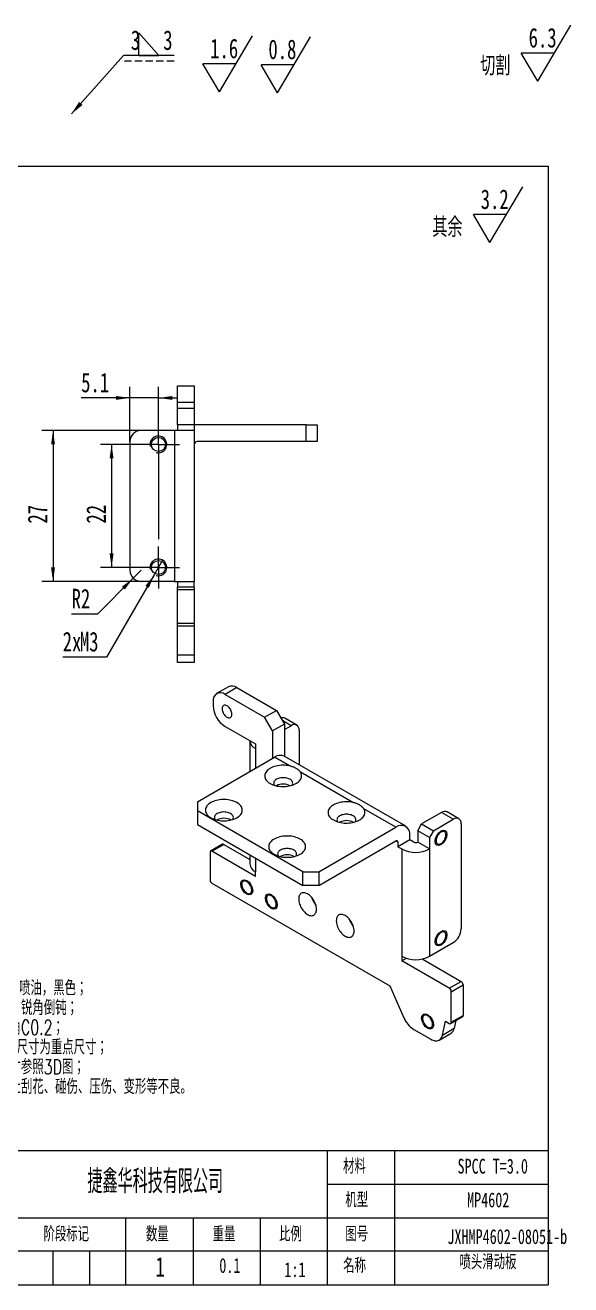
# Model space of a CAD drawing. Extents: x 10 to 515, y -34 to 231.
# Drawn here: x 197.7 to 295.2, y 5.5 to 230.7 of the extents above; entities that cross this region are included whole.
import ezdxf

# ---------------------------------------------------------------- set-up
doc = ezdxf.new("R2010")
doc.units = 0
doc.linetypes.add('SLD-DASHED', pattern=[1.905, 1.27, -0.635])
doc.linetypes.add('SLD-SOLID', pattern=[0])
doc.layers.get('0').update_dxf_attribs({"linetype": 'CONTINUOUS'})
doc.layers.add('FORMAT', color=7, linetype='SLD-SOLID')
doc.layers.add('轮廓实线层', color=7, linetype='SLD-SOLID')
doc.styles.add('SLDTEXTSTYLE0', font='TXT', dxfattribs={"width": 0.7, "bigfont": 'bigfont'})
doc.styles.add('SLDTEXTSTYLE1', font='TXT', dxfattribs={"width": 0.7})
doc.styles.add('SLDTEXTSTYLE2', font='TXT', dxfattribs={"width": 0.579353, "bigfont": 'bigfont'})
doc.dimstyles.new('SLDDIMSTYLE0', dxfattribs={"dimtxt": 0.18, "dimasz": 2.5, "dimexe": 0, "dimexo": 0.0625, "dimgap": 0, "dimtad": 0, "dimtih": 1, "dimtoh": 1, "dimdec": 0, "dimrnd": 1e-09, "dimzin": 0, "dimtxsty": 'STANDARD', "dimsah": 1, "dimcen": 0.09, "dimazin": 3, "dimtfac": 2.5, "dimtdec": 0, "dimtofl": 0, "dimtmove": 0, "dimatfit": 3, "dimtolj": 1, "dimtzin": 0})
doc.dimstyles.new('SLDDIMSTYLE1', dxfattribs={"dimtxt": 3.5, "dimasz": 2.5, "dimexe": 0, "dimexo": 0.0625, "dimgap": 0.875, "dimtad": 2, "dimrnd": 1e-09, "dimzin": 12, "dimtxsty": 'SLDTEXTSTYLE1', "dimsah": 1, "dimcen": 0.09, "dimazin": 3, "dimtfac": 1, "dimtofl": 0, "dimtmove": 0, "dimatfit": 3, "dimtolj": 1, "dimtzin": 12})
doc.dimstyles.new('SLDDIMSTYLE2', dxfattribs={"dimtxt": 3.5, "dimasz": 2.5, "dimexe": 0, "dimexo": 0.0625, "dimgap": 0.875, "dimtad": 2, "dimrnd": 1e-09, "dimzin": 12, "dimtxsty": 'SLDTEXTSTYLE1', "dimsah": 1, "dimcen": 0.09, "dimazin": 3, "dimtfac": 1, "dimtmove": 0, "dimatfit": 3, "dimtolj": 1, "dimtzin": 12})
doc.dimstyles.new('SLDDIMSTYLE7', dxfattribs={"dimtxt": 3.5, "dimasz": 2.5, "dimexe": 0, "dimexo": 0.0625, "dimgap": 0.875, "dimtad": 0, "dimtih": 1, "dimtoh": 1, "dimrnd": 1e-09, "dimzin": 12, "dimtxsty": 'SLDTEXTSTYLE1', "dimblk1": 'NONE', "dimsah": 1, "dimcen": 0, "dimazin": 3, "dimtfac": 1, "dimtmove": 0, "dimatfit": 3, "dimtolj": 1, "dimtzin": 12})
doc.dimstyles.new('SLDDIMSTYLE8', dxfattribs={"dimtxt": 3.5, "dimasz": 2.5, "dimexe": 0, "dimexo": 0.0625, "dimgap": 0.875, "dimtad": 0, "dimtih": 1, "dimtoh": 1, "dimrnd": 1e-09, "dimzin": 12, "dimtxsty": 'SLDTEXTSTYLE1', "dimsah": 1, "dimcen": 0, "dimazin": 3, "dimtfac": 1, "dimtofl": 0, "dimtmove": 0, "dimatfit": 3, "dimtolj": 1, "dimtzin": 12})

# ---------------------------------------------------------------- blocks, each defined once
blk = doc.blocks.new('SW_NOTE_0_3')
at = {"layer": 'FORMAT', "color": 0, "attachment_point": 1, "style": 'SLDTEXTSTYLE0'}
for s, insert, char_height in [('技术要求：', (0, 3.41), 2.646), ('表面处理：喷油，黑色；', (0, -0.12), 2.6458), ('1.去毛刺，锐角倒钝；', (0, -3.64), 2.6458), ('2.未注倒角C0.2；', (0, -7.17), 2.6458), ('3.带*号的尺寸为重点尺寸；', (0, -10.7), 2.6458), ('4.未注尺寸参照3D图；', (0, -14.23), 2.6458), ('5.表面防止刮花、碰伤、压伤、变形等不良。', (0, -17.76), 2.6458)]:
    blk.add_mtext(s, dxfattribs=dict(at, insert=insert, char_height=char_height))
blk = doc.blocks.new('SW_NOTE_0_16')
at = {"layer": 'FORMAT', "color": 0, "attachment_point": 2}
for s, insert, char_height, style in [('JXHMP4602-08051-b', (17.12, 3.41), 2.6458, 'SLDTEXTSTYLE1'), ('喷头滑动板', (13.66, -1.12), 2.646, 'SLDTEXTSTYLE0')]:
    blk.add_mtext(s, dxfattribs=dict(at, insert=insert, char_height=char_height, style=style))
blk = doc.blocks.new('SW_SFSYMBOL_0')
at = {"layer": 'FORMAT', "color": 0}
for p, q in [((1.64, -5), (7.54, 5)), ((1.64, -5), (-1.31, 0)), ((4.59, 0), (-1.31, 0))]:
    blk.add_line(p, q, dxfattribs=at)
at = {"layer": 'FORMAT', "color": 0, "char_height": 3.5, "attachment_point": 1}
for s, insert, style in [('3.2', (0, 4.51), 'SLDTEXTSTYLE1'), ('其余', (-8.65, -0.49), 'SLDTEXTSTYLE0')]:
    blk.add_mtext(s, dxfattribs=dict(at, insert=insert, style=style))
blk = doc.blocks.new('SW_SFSYMBOL_1')
at = {"layer": 'FORMAT', "color": 0}
for p, q in [((1.64, -5), (7.54, 5)), ((1.64, -5), (-1.31, 0)), ((4.59, 0), (-1.31, 0))]:
    blk.add_line(p, q, dxfattribs=at)
at = {"layer": 'FORMAT', "color": 0, "char_height": 3.5, "attachment_point": 1}
for s, insert, style in [('6.3', (0, 4.51), 'SLDTEXTSTYLE1'), ('切割', (-8.65, -0.49), 'SLDTEXTSTYLE0')]:
    blk.add_mtext(s, dxfattribs=dict(at, insert=insert, style=style))
blk = doc.blocks.new('SW_SFSYMBOL_2')
at = {"layer": 'FORMAT', "color": 0}
for p, q in [((1.64, -5), (7.54, 5)), ((1.64, -5), (-1.31, 0)), ((4.59, 0), (-1.31, 0))]:
    blk.add_line(p, q, dxfattribs=at)
at = {"layer": 'FORMAT', "color": 0, "insert": (0, 4.51), "char_height": 3.5, "attachment_point": 1, "style": 'SLDTEXTSTYLE1'}
blk.add_mtext('0.8', dxfattribs=at)
blk = doc.blocks.new('SW_SFSYMBOL_3')
at = {"layer": 'FORMAT', "color": 0}
for p, q in [((1.64, -5), (7.54, 5)), ((1.64, -5), (-1.31, 0)), ((4.59, 0), (-1.31, 0))]:
    blk.add_line(p, q, dxfattribs=at)
at = {"layer": 'FORMAT', "color": 0, "insert": (0, 4.51), "char_height": 3.5, "attachment_point": 1, "style": 'SLDTEXTSTYLE1'}
blk.add_mtext('1.6', dxfattribs=at)
blk = doc.blocks.new('SW_SYMBOL_WELD_FILL')
at = {"layer": 'FORMAT', "color": 0}
for p, q in [((100, 0), (100, 900)), ((100, 900), (900, 0)), ((100, 0), (900, 0))]:
    blk.add_line(p, q, dxfattribs=at)
blk = doc.blocks.new('SW_WELDSYMBOL_0')
at = {"layer": 'FORMAT', "color": 0}
blk.add_line((9.04, 0), (0, 0), dxfattribs=at)
at = {"layer": 'FORMAT', "color": 0, "linetype": 'SLD-DASHED'}
blk.add_line((9.04, -1), (0, -1), dxfattribs=at)
at = {"layer": 'FORMAT', "color": 0, "xscale": 0.004511737089201878, "yscale": 0.004511737089201878, "zscale": 0.004511737089201878}
blk.add_blockref('SW_SYMBOL_WELD_FILL', (2.26, 0), dxfattribs=at)
at = {"layer": 'FORMAT', "color": 0, "char_height": 3.5, "attachment_point": 1, "style": 'SLDTEXTSTYLE1'}
for insert in [(1.31, 4.51), (7.1, 4.51)]:
    blk.add_mtext('3', dxfattribs=dict(at, insert=insert))
blk = doc.blocks.new('_D_15')
at = {"layer": 'FORMAT'}
for p, q in [((221.49, 155.71), (211.12, 155.71)), ((213.12, 155.71), (213.12, 133.71)), ((217.74, 133.71), (211.12, 133.71))]:
    blk.add_line(p, q, dxfattribs=at)
for points in [[(213.12, 155.71), (212.77, 153.21), (213.47, 153.21)], [(213.12, 133.71), (213.47, 136.21), (212.77, 136.21)]]:
    blk.add_solid(points, dxfattribs=at)
at = {"layer": 'FORMAT', "insert": (208.6, 141.56), "char_height": 3.5, "attachment_point": 1, "rotation": 90, "style": 'SLDTEXTSTYLE1'}
blk.add_mtext('22', dxfattribs=at)
blk = doc.blocks.new('_D_16')
at = {"layer": 'FORMAT'}
for p, q in [((216.39, 156.21), (216.39, 166.02)), ((221.49, 155.71), (221.49, 166.02)), ((216.39, 164.02), (207.68, 164.02)), ((221.49, 164.02), (216.39, 164.02)), ((221.49, 164.02), (224.99, 164.02))]:
    blk.add_line(p, q, dxfattribs=at)
for points in [[(216.39, 164.02), (213.89, 164.37), (213.89, 163.67)], [(221.49, 164.02), (223.99, 163.67), (223.99, 164.37)]]:
    blk.add_solid(points, dxfattribs=at)
at = {"layer": 'FORMAT', "insert": (207.68, 168.53), "char_height": 3.5, "attachment_point": 1, "style": 'SLDTEXTSTYLE1'}
blk.add_mtext('5.1', dxfattribs=at)
blk = doc.blocks.new('_D_17')
at = {"layer": 'FORMAT'}
for p, q in [((218.39, 158.21), (200.65, 158.21)), ((202.65, 158.21), (202.65, 131.21)), ((218.39, 131.21), (200.65, 131.21))]:
    blk.add_line(p, q, dxfattribs=at)
for points in [[(202.65, 158.21), (202.3, 155.71), (203, 155.71)], [(202.65, 131.21), (203, 133.71), (202.3, 133.71)]]:
    blk.add_solid(points, dxfattribs=at)
at = {"layer": 'FORMAT', "insert": (198.13, 141.56), "char_height": 3.5, "attachment_point": 1, "rotation": 90, "style": 'SLDTEXTSTYLE1'}
blk.add_mtext('27', dxfattribs=at)
blk = doc.blocks.new('_D_18')
at = {"layer": 'FORMAT'}
for p, q in [((222.24, 135), (220.74, 132.41)), ((220.74, 132.41), (212.21, 117.69)), ((212.21, 117.69), (204.38, 117.69))]:
    blk.add_line(p, q, dxfattribs=at)
blk.add_solid([(220.74, 132.41), (219.18, 130.42), (219.79, 130.07)], dxfattribs=at)
at = {"layer": 'FORMAT', "char_height": 3.5, "attachment_point": 1, "style": 'SLDTEXTSTYLE1'}
for s, insert in [('2x', (204.38, 122.2)), ('M3', (207.45, 122.2))]:
    blk.add_mtext(s, dxfattribs=dict(at, insert=insert))
blk = doc.blocks.new('_NONE')
blk = doc.blocks.new('_D_19')
at = {"layer": 'FORMAT'}
for p, q in [((218.39, 133.21), (216.98, 131.79)), ((216.98, 131.79), (210.62, 125.38)), ((210.62, 125.38), (205.97, 125.38))]:
    blk.add_line(p, q, dxfattribs=at)
blk.add_solid([(216.98, 131.79), (214.97, 130.26), (215.47, 129.76)], dxfattribs=at)
at = {"layer": 'FORMAT', "insert": (205.97, 129.89), "char_height": 3.5, "attachment_point": 1, "style": 'SLDTEXTSTYLE1'}
blk.add_mtext('R2', dxfattribs=at)
blk = doc.blocks.new('SW_CENTERMARKSYMBOL_5')
at = {"layer": 'FORMAT', "color": 0}
for p, q in [((0, 2.5), (0, 3.75)), ((0, 0), (0, 2.5)), ((-2.5, 0), (-3.75, 0)), ((0, 0), (-2.5, 0)), ((0, 0), (0, -2.5)), ((0, 0), (2.5, 0)), ((2.5, 0), (3.75, 0)), ((0, -2.5), (0, -16.92))]:
    blk.add_line(p, q, dxfattribs=at)
blk = doc.blocks.new('SW_CENTERMARKSYMBOL_6')
at = {"layer": 'FORMAT', "color": 0}
for p, q in [((0, 2.5), (0, 3.75)), ((0, 0), (0, 2.5)), ((-2.5, 0), (-3.75, 0)), ((0, 0), (-2.5, 0)), ((0, 0), (0, -2.5)), ((0, 0), (2.5, 0)), ((2.5, 0), (3.75, 0)), ((0, -2.5), (0, -3.75))]:
    blk.add_line(p, q, dxfattribs=at)

msp = doc.modelspace()

# ---------------------------------------------------------------- linework, layer by layer
at = {"color": 7, "linetype": 'SLD-SOLID'}
for p, q in [((224.889332, 166.2061685), (227.889332, 166.2061685)), ((224.889332, 163.2061685), (224.889332, 166.2061685)), ((227.889332, 166.2061685), (227.889332, 163.2061685)), ((227.889332, 163.2061685), (224.889332, 163.2061685)), ((224.889332, 162.2061685), (224.889332, 163.2061685)), ((224.889332, 162.2061685), (227.889332, 162.2061685)), ((224.889332, 159.2061685), (224.889332, 162.2061685)), ((227.889332, 163.2061685), (227.889332, 162.2061685)), ((227.889332, 162.2061685), (227.889332, 159.2061685)), ((224.389332, 158.2061685), (218.389332, 158.2061685)), ((224.389332, 158.2061685), (224.389332, 131.2061685)), ((227.889332, 158.2061685), (224.389332, 158.2061685)), ((227.889332, 159.2061685), (224.889332, 159.2061685)), ((224.889332, 159.2061685), (224.889332, 158.2061685)), ((227.889332, 159.2061685), (227.889332, 158.2061685)), ((227.889332, 158.2061685), (227.889332, 131.2061685)), ((247.889332, 159.2061685), (228.389332, 159.2061685)), ((247.889332, 156.2061685), (247.889332, 159.2061685)), ((247.889332, 159.2061685), (249.889332, 159.2061685)), ((249.889332, 159.2061685), (249.889332, 156.2061685)), ((216.389332, 156.2061685), (216.389332, 133.2061685)), ((247.889332, 156.2061685), (228.389332, 156.2061685)), ((249.889332, 156.2061685), (247.889332, 156.2061685)), ((224.389332, 131.2061685), (218.389332, 131.2061685)), ((224.389332, 131.2061685), (227.889332, 131.2061685)), ((224.889332, 131.2061685), (224.889332, 130.2061685)), ((227.889332, 130.2061685), (227.889332, 131.2061685)), ((224.889332, 129.7061685), (224.889332, 130.2061685)), ((227.889332, 130.2061685), (224.889332, 130.2061685)), ((227.889332, 129.7061685), (224.889332, 129.7061685)), ((224.889332, 123.7061685), (224.889332, 129.7061685)), ((227.889332, 130.2061685), (227.889332, 129.7061685)), ((227.889332, 129.7061685), (227.889332, 123.7061685)), ((227.889332, 123.7061685), (224.889332, 123.7061685)), ((224.889332, 123.2061685), (224.889332, 123.7061685)), ((227.889332, 123.2061685), (224.889332, 123.2061685)), ((224.889332, 118.0218229), (224.889332, 123.2061685)), ((227.889332, 123.7061685), (227.889332, 123.2061685)), ((227.889332, 123.2061685), (227.889332, 118.0218229)), ((227.889332, 118.0218229), (224.889332, 118.0218229)), ((224.889332, 116.7061685), (224.889332, 118.0218229)), ((227.889332, 118.0218229), (227.889332, 116.7061685)), ((227.889332, 116.7061685), (224.889332, 116.7061685)), ((234.0219172, 112.3868086), (231.9005968, 111.1621965)), ((235.5217953, 112.2382845), (233.4004749, 111.0136723)), ((233.4004749, 111.0136723), (240.4715427, 106.9316317)), ((235.5217953, 112.2382845), (242.5928631, 108.1562439)), ((231.2791546, 109.788662), (231.2791546, 108.9721212)), ((240.4715427, 106.9316317), (242.5928631, 108.1562439)), ((242.5928631, 108.1562439), (244.0070766, 105.7067542)), ((241.8857563, 104.482142), (240.4715427, 106.9316317)), ((246.2090769, 105.5192312), (244.0877566, 106.7438434)), ((233.4004749, 105.2978866), (238.8451971, 102.1547154)), ((244.0070766, 105.7067542), (241.8857563, 104.482142)), ((241.8857563, 104.482142), (241.8857563, 99.5830298)), ((244.0070766, 105.7067542), (244.0070766, 99.9500713)), ((244.0070766, 104.7262682), (245.2091582, 105.4202151)), ((246.6233717, 104.6035416), (246.6233717, 98.4397163)), ((237.8200709, 102.7465082), (237.8200709, 97.2359596)), ((238.8451971, 102.1547154), (238.8451971, 101.3381746)), ((228.4507275, 91.8271528), (242.2393097, 99.7871319)), ((244.9441539, 98.2256586), (242.2393097, 99.7871319)), ((265.6973457, 87.4285455), (243.9891675, 99.96041)), ((256.2578624, 91.6943937), (246.8883761, 97.103283)), ((242.5928631, 94.6841831), (242.5702255, 94.6708638)), ((228.4507275, 91.8271528), (228.4507275, 90.1943366)), ((247.3304785, 79.2952883), (228.4507275, 90.1943366)), ((228.4507275, 90.1943366), (228.4507275, 87.7447141)), ((263.9474879, 87.2552673), (258.2020846, 90.5720181)), ((231.9862614, 88.5611222), (231.9636237, 88.5478029)), ((253.9065716, 88.1529182), (253.883934, 88.1395989)), ((267.8365752, 86.6426959), (268.543682, 87.8674407)), ((272.0792159, 89.908461), (268.543682, 87.8674407)), ((268.543682, 87.8674407), (270.6650023, 86.6428286)), ((270.6650023, 86.6428286), (274.2005362, 88.6838488)), ((274.2005362, 88.6838488), (272.0792159, 89.908461)), ((275.2004549, 88.7828649), (273.0791346, 90.0074771)), ((275.6147498, 87.8671753), (275.6147498, 69.0867367)), ((228.4507275, 87.7447141), (247.3304785, 76.8456658)), ((250.1589056, 79.2952883), (263.9474879, 87.2552673)), ((266.4223616, 85.0095479), (266.4223616, 85.8260887)), ((269.9578955, 85.4180837), (267.8365752, 86.6426959)), ((267.8365752, 86.6426959), (267.8365752, 84.6013438)), ((270.6650023, 86.6428286), (269.9578955, 85.4180837)), ((232.9383632, 84.2146427), (230.8170429, 82.9900305)), ((231.0670226, 82.9652765), (233.1883429, 84.1898886)), ((233.1883429, 84.1898886), (237.8200709, 81.516049)), ((250.1589056, 76.8456658), (263.9474879, 84.8056449)), ((266.4223616, 85.0095479), (264.3010413, 83.7849357)), ((264.3010413, 84.6014765), (264.3010413, 83.7849357)), ((264.3010413, 83.7849357), (265.0081481, 83.3767317)), ((265.0081481, 83.3767317), (265.0081481, 64.1880226)), ((267.1294684, 84.6013438), (266.4223616, 85.0095479)), ((269.9578955, 83.3767317), (267.8365752, 84.6013438)), ((269.9578955, 85.4180837), (269.9578955, 83.3767317)), ((269.9578955, 83.3767317), (269.9578955, 64.1880226)), ((230.7134692, 82.7611081), (230.7134692, 77.8618632)), ((238.8451971, 78.4750318), (231.0670226, 82.9652765)), ((237.8200709, 82.3359073), (237.8200709, 80.7202869)), ((243.2999699, 82.0298573), (243.2773322, 82.016538)), ((238.8451971, 78.4750318), (238.8451971, 79.2915727)), ((247.3304785, 79.2952883), (250.1589056, 79.2952883)), ((247.3304785, 76.8456658), (247.3304785, 79.2952883)), ((250.1589056, 79.2952883), (250.1589056, 76.8456658)), ((231.0670226, 77.2494908), (262.8868277, 58.8803083)), ((250.1589056, 76.8456658), (247.3304785, 76.8456658)), ((269.9578955, 64.1880226), (274.2005362, 66.6372469)), ((265.0081481, 64.1880226), (265.0081481, 63.3714818)), ((265.0081481, 63.3714818), (265.8185695, 63.8393281)), ((273.4934294, 58.4730331), (265.0081481, 63.3714818)), ((268.6582601, 63.7135413), (275.6147498, 59.6976453)), ((262.8868277, 58.8803083), (265.3740511, 53.211235)), ((273.4934294, 58.4730331), (275.6147498, 59.6976453)), ((273.8469828, 57.8606607), (275.9683032, 59.0852728)), ((275.9683032, 59.0852728), (275.9683032, 53.6144494)), ((273.8469828, 52.3898372), (273.8469828, 57.8606607)), ((272.2549337, 50.0915458), (272.7863226, 52.5938729)), ((272.7863226, 52.5938729), (273.4934294, 52.1856689)), ((273.7434091, 52.1609148), (275.8647295, 53.385527)), ((273.8469828, 52.3898372), (275.9683032, 53.6144494)), ((274.6691305, 52.6953224), (274.3762541, 51.316158)), ((267.1294684, 51.1235686), (270.1824834, 49.3611006)), ((271.6823615, 49.2125764), (273.8036819, 50.4371886)), ((272.2549337, 50.0915458), (274.3762541, 51.316158))]:
    msp.add_line(p, q, dxfattribs=at)
at = {"color": 1, "linetype": 'SLD-SOLID'}
for p, q in [((245.2091582, 105.4202151), (243.6542702, 106.3178329)), ((238.8451971, 101.3381746), (238.8451971, 97.8277524)), ((264.3010413, 84.6014765), (263.9474304, 84.8056117)), ((238.8451971, 81.7441145), (238.8451971, 79.2915727))]:
    msp.add_line(p, q, dxfattribs=at)
at = {"color": 7, "linetype": 'SLD-SOLID', "flags": 128}
for points in [[(228.389332, 159.2061685), (228.0663927, 159.1912381), (227.889332, 159.1702701)], [(233.7540283, 108.9723534), (233.6222923, 109.0370029), (233.4934991, 109.077408), (233.3705257, 109.0926661), (233.256119, 109.0824364), (233.1528349, 109.0469475), (233.0629804, 108.986992), (232.9885628, 108.9039093), (232.9312444, 108.7995553), (232.8923056, 108.6762611), (232.8726164, 108.5367809), (232.8726164, 108.3842305), (232.8923056, 108.2220176), (232.9312444, 108.0537657), (232.9885628, 107.8832333), (233.0629804, 107.7142298), (233.1528349, 107.5505306), (233.256119, 107.3957923), (233.3705257, 107.2534715), (233.4934991, 107.1267475), (233.6222923, 107.0184511), (233.7540283, 106.9310014), (233.8857643, 106.866352), (234.0145576, 106.8259469), (234.137531, 106.8106887), (234.2519376, 106.8209184), (234.3552218, 106.8564074), (234.4450763, 106.9163629), (234.5194939, 106.9994456), (234.5768122, 107.1037996), (234.615751, 107.2270937), (234.6354403, 107.3665739), (234.6354403, 107.5191244), (234.615751, 107.6813373), (234.5768122, 107.8495892), (234.5194939, 108.0201216), (234.4450763, 108.189125), (234.3552218, 108.3528243), (234.2519376, 108.5075626), (234.137531, 108.6498834), (234.0145576, 108.7766074), (233.8857643, 108.8849038), (233.7540283, 108.9723534)], [(244.9441539, 98.2256586), (244.6502764, 98.2798048), (244.3489247, 98.3178729), (244.0427321, 98.3395301), (243.7343742, 98.3445871), (243.4265456, 98.3329999), (243.1219362, 98.3048696), (242.8232079, 98.2604421), (242.532971, 98.2001055), (242.2537617, 98.1243872), (241.9880199, 98.0339488), (241.7380678, 97.9295806), (241.5060895, 97.8121946), (241.2941122, 97.6828165), (241.1039882, 97.5425769), (240.9373789, 97.3927014), (240.7957402, 97.2344995), (240.6803098, 97.0693537), (240.5920963, 96.8987071), (240.5318706, 96.7240509), (240.5001591, 96.5469113), (240.4972387, 96.3688362), (240.5231351, 96.1913818), (240.5776218, 96.0160987), (240.6602229, 95.8445185), (240.7702165, 95.6781407), (240.9066414, 95.5184191), (241.0683055, 95.3667494), (241.253796, 95.224457), (241.4614922, 95.0927852), (241.6895791, 94.9728848), (241.9360635, 94.8658033), (242.1987916, 94.7724766), (242.4754675, 94.6937202), (242.7636736, 94.6302223), (243.0608913, 94.5825377), (243.3645235, 94.5510832), (243.6719169, 94.5361335), (243.9803854, 94.5378194), (244.2872334, 94.5561261), (244.5897796, 94.5908936), (244.8853802, 94.6418182), (245.1714521, 94.7084548), (245.4454955, 94.790221), (245.7051157, 94.8864026), (245.9480441, 94.9961588), (246.1721578, 95.1185307), (246.3754984, 95.2524489), (246.5562891, 95.3967432), (246.71295, 95.5501526), (246.8441121, 95.7113367), (246.9486294, 95.8788869), (247.0255885, 96.0513391), (247.0743168, 96.2271864), (247.0943887, 96.404892), (247.0856286, 96.5829033), (247.0481132, 96.7596645), (246.9821703, 96.9336311), (246.8883761, 97.103283)], [(242.5928631, 95.8273402), (242.4462439, 95.7308251), (242.3227014, 95.6240879), (242.2243494, 95.5089547), (242.1528707, 95.3873955), (242.1094884, 95.2614903), (242.0949446, 95.1333933), (242.1094884, 95.0052963), (242.1528707, 94.8793911), (242.2183662, 94.7662817)], [(245.371523, 94.7662817), (245.4370185, 94.8793911), (245.4804009, 95.0052963), (245.4949446, 95.1333933), (245.4804009, 95.2614903), (245.4370185, 95.3873955), (245.3655398, 95.5089547), (245.2671878, 95.6240879), (245.1436453, 95.7308251), (244.9970261, 95.8273402), (244.829839, 95.9119816), (244.6449446, 95.9833012), (244.4455064, 96.0400786), (244.234937, 96.0813424), (244.0168391, 96.1063865), (243.7949446, 96.1147824), (243.5730501, 96.1063865), (243.3549522, 96.0813424), (243.1443828, 96.0400786), (242.9449446, 95.9833012), (242.7600502, 95.9119816), (242.5928631, 95.8273402)], [(230.8548905, 91.6638712), (230.6495408, 91.5338325), (230.4658512, 91.3934106), (230.305389, 91.2438034), (230.1695231, 91.0862873), (230.0594128, 90.9222061), (229.9759973, 90.7529599), (229.9199885, 90.5799925), (229.8918641, 90.4047795), (229.8918641, 90.228816), (229.9199885, 90.0536031), (229.9759973, 89.8806356), (230.0594128, 89.7113894), (230.1695231, 89.5473083), (230.305389, 89.3897922), (230.4658512, 89.240185), (230.6495408, 89.099763), (230.8548905, 88.9697244), (231.0801484, 88.8511785), (231.3233927, 88.7451368), (231.5825481, 88.6525039), (231.8554036, 88.5740702), (232.1396312, 88.5105048), (232.4328061, 88.4623501), (232.7324269, 88.4300169), (233.0359375, 88.4137811), (233.3407483, 88.4137811), (233.6442589, 88.4300169), (233.9438797, 88.4623501), (234.2370546, 88.5105048), (234.5212822, 88.5740702), (234.7941377, 88.6525039), (235.0532931, 88.7451368), (235.2965374, 88.8511785), (235.5217953, 88.9697244), (235.727145, 89.099763), (235.9108346, 89.240185), (236.0712968, 89.3897922), (236.2071627, 89.5473083), (236.317273, 89.7113894), (236.4006885, 89.8806356), (236.4566973, 90.0536031), (236.4848217, 90.228816), (236.4848217, 90.4047795), (236.4566973, 90.5799925), (236.4006885, 90.7529599), (236.317273, 90.9222061), (236.2071627, 91.0862873), (236.0712968, 91.2438034), (235.9108346, 91.3934106), (235.727145, 91.5338325), (235.5217953, 91.6638712), (235.2965374, 91.782417), (235.0532931, 91.8884588), (234.7941377, 91.9810916), (234.5212822, 92.0595253), (234.2370546, 92.1230907), (233.9438797, 92.1712454), (233.6442589, 92.2035786), (233.3407483, 92.2198145), (233.0359375, 92.2198145), (232.7324269, 92.2035786), (232.4328061, 92.1712454), (232.1396312, 92.1230907), (231.8554036, 92.0595253), (231.5825481, 91.9810916), (231.3233927, 91.8884588), (231.0801484, 91.782417), (230.8548905, 91.6638712)], [(256.2578624, 91.6943937), (255.9639849, 91.7485399), (255.6626332, 91.786608), (255.3564406, 91.8082652), (255.0480827, 91.8133222), (254.7402541, 91.801735), (254.4356447, 91.7736047), (254.1369164, 91.7291772), (253.8466795, 91.6688406), (253.5674702, 91.5931223), (253.3017284, 91.5026839), (253.0517763, 91.3983157), (252.819798, 91.2809297), (252.6078207, 91.1515516), (252.4176967, 91.011312), (252.2510874, 90.8614365), (252.1094487, 90.7032346), (251.9940183, 90.5380888), (251.9058048, 90.3674422), (251.8455791, 90.192786), (251.8138676, 90.0156464), (251.8109472, 89.8375714), (251.8368436, 89.6601169), (251.8913303, 89.4848338), (251.9739314, 89.3132536), (252.083925, 89.1468758), (252.2203499, 88.9871542), (252.382014, 88.8354845), (252.5675045, 88.6931921), (252.7752007, 88.5615203), (253.0032876, 88.4416199), (253.249772, 88.3345384), (253.5125001, 88.2412117), (253.789176, 88.1624553), (254.0773821, 88.0989574), (254.3745998, 88.0512728), (254.678232, 88.0198183), (254.9856254, 88.0048686), (255.2940939, 88.0065545), (255.6009419, 88.0248612), (255.9034881, 88.0596287), (256.1990887, 88.1105533), (256.4851606, 88.1771899), (256.759204, 88.2589562), (257.0188242, 88.3551377), (257.2617526, 88.4648939), (257.4858663, 88.5872658), (257.6892069, 88.721184), (257.8699976, 88.8654783), (258.0266585, 89.0188878), (258.1578206, 89.1800718), (258.2623379, 89.347622), (258.339297, 89.5200742), (258.3880253, 89.6959215), (258.4080972, 89.8736271), (258.3993371, 90.0516384), (258.3618217, 90.2283996), (258.2958788, 90.4023662), (258.2020846, 90.5720181)], [(231.9862614, 89.7042794), (231.8396422, 89.6077643), (231.7160997, 89.501027), (231.6177477, 89.3858938), (231.546269, 89.2643347), (231.5028866, 89.1384295), (231.4883429, 89.0103325), (231.5028866, 88.8822355), (231.546269, 88.7563303), (231.6117645, 88.6432208)], [(234.7649213, 88.6432208), (234.8304168, 88.7563303), (234.8737992, 88.8822355), (234.8883429, 89.0103325), (234.8737992, 89.1384295), (234.8304168, 89.2643347), (234.7589381, 89.3858938), (234.6605861, 89.501027), (234.5370436, 89.6077643), (234.3904244, 89.7042794), (234.2232373, 89.7889208), (234.0383429, 89.8602404), (233.8389047, 89.9170178), (233.6283353, 89.9582816), (233.4102374, 89.9833257), (233.1883429, 89.9917216), (232.9664484, 89.9833257), (232.7483505, 89.9582816), (232.5377811, 89.9170178), (232.3383429, 89.8602404), (232.1534485, 89.7889208), (231.9862614, 89.7042794)], [(253.9065716, 89.2960753), (253.7599524, 89.1995603), (253.6364099, 89.092823), (253.5380579, 88.9776898), (253.4665792, 88.8561306), (253.4231968, 88.7302254), (253.4086531, 88.6021284), (253.4231968, 88.4740314), (253.4665792, 88.3481262), (253.5320747, 88.2350168)], [(256.6852315, 88.2350168), (256.750727, 88.3481262), (256.7941094, 88.4740314), (256.8086531, 88.6021284), (256.7941094, 88.7302254), (256.750727, 88.8561306), (256.6792483, 88.9776898), (256.5808963, 89.092823), (256.4573538, 89.1995603), (256.3107346, 89.2960753), (256.1435475, 89.3807167), (255.9586531, 89.4520363), (255.7592149, 89.5088137), (255.5486455, 89.5500775), (255.3305476, 89.5751216), (255.1086531, 89.5835175), (254.8867586, 89.5751216), (254.6686607, 89.5500775), (254.4580913, 89.5088137), (254.2586531, 89.4520363), (254.0737587, 89.3807167), (253.9065716, 89.2960753)], [(242.168599, 85.1326063), (241.9632493, 85.0025676), (241.7795597, 84.8621457), (241.6190975, 84.7125385), (241.4832316, 84.5550224), (241.3731213, 84.3909412), (241.2897058, 84.221695), (241.233697, 84.0487276), (241.2055726, 83.8735146), (241.2055726, 83.6975511), (241.233697, 83.5223382), (241.2897058, 83.3493708), (241.3731213, 83.1801245), (241.4832316, 83.0160434), (241.6190975, 82.8585273), (241.7795597, 82.7089201), (241.9632493, 82.5684981), (242.168599, 82.4384595), (242.3938569, 82.3199136), (242.6371012, 82.2138719), (242.8962566, 82.121239), (243.1691121, 82.0428053), (243.4533397, 81.97924), (243.7465146, 81.9310852), (244.0461354, 81.898752), (244.349646, 81.8825162), (244.6544568, 81.8825162), (244.9579674, 81.898752), (245.2575882, 81.9310852), (245.5507631, 81.97924), (245.8349907, 82.0428053), (246.1078462, 82.121239), (246.3670016, 82.2138719), (246.6102459, 82.3199136), (246.8355038, 82.4384595), (247.0408535, 82.5684981), (247.2245431, 82.7089201), (247.3850053, 82.8585273), (247.5208712, 83.0160434), (247.6309815, 83.1801245), (247.714397, 83.3493708), (247.7704058, 83.5223382), (247.7985302, 83.6975511), (247.7985302, 83.8735146), (247.7704058, 84.0487276), (247.714397, 84.221695), (247.6309815, 84.3909412), (247.5208712, 84.5550224), (247.3850053, 84.7125385), (247.2245431, 84.8621457), (247.0408535, 85.0025676), (246.8355038, 85.1326063), (246.6102459, 85.2511521), (246.3670016, 85.3571939), (246.1078462, 85.4498267), (245.8349907, 85.5282604), (245.5507631, 85.5918258), (245.2575882, 85.6399805), (244.9579674, 85.6723137), (244.6544568, 85.6885496), (244.349646, 85.6885496), (244.0461354, 85.6723137), (243.7465146, 85.6399805), (243.4533397, 85.5918258), (243.1691121, 85.5282604), (242.8962566, 85.4498267), (242.6371012, 85.3571939), (242.3938569, 85.2511521), (242.168599, 85.1326063)], [(272.0085052, 86.6018755), (272.4144023, 86.7429617), (272.7585052, 86.6761023), (272.9884274, 86.4114763), (273.0691654, 85.9893703), (272.9884274, 85.4740463), (272.7585052, 84.9439577), (272.4144023, 84.4798056), (272.0085052, 84.152253), (271.6026081, 84.0111668), (271.2585052, 84.0780261), (271.028583, 84.3426522), (270.947845, 84.7647582), (271.028583, 85.2800821), (271.2585052, 85.8101708), (271.6026081, 86.2743229), (272.0085052, 86.6018755)], [(272.0085052, 86.3977403), (271.8767692, 86.3102906), (271.747976, 86.2019942), (271.6250025, 86.0752702), (271.5105959, 85.9329494), (271.4073117, 85.7782111), (271.3174573, 85.6145119), (271.2430396, 85.4455084), (271.1857213, 85.274976), (271.1467825, 85.1067241), (271.1270932, 84.9445112), (271.1270932, 84.7919607), (271.1467825, 84.6524806), (271.1857213, 84.5291864), (271.2430396, 84.4248324), (271.3174573, 84.3417497), (271.4073117, 84.2817942), (271.5105959, 84.2463052), (271.6250025, 84.2360756), (271.747976, 84.2513337), (271.8767692, 84.2917388), (272.0085052, 84.3563882), (272.1402412, 84.4438379), (272.2690344, 84.5521343), (272.3920079, 84.6788583), (272.5064145, 84.8211791), (272.6096986, 84.9759174), (272.6995531, 85.1396166), (272.7739707, 85.3086201), (272.8312891, 85.4791525), (272.8702279, 85.6474044), (272.8899171, 85.8096173), (272.8899171, 85.9621677), (272.8702279, 86.1016479), (272.8312891, 86.2249421), (272.7739707, 86.3292961), (272.6995531, 86.4123788), (272.6096986, 86.4723343), (272.5064145, 86.5078233), (272.3920079, 86.5180529), (272.2690344, 86.5027948), (272.1402412, 86.4623897), (272.0085052, 86.3977403)], [(246.0786298, 82.1119559), (246.1441253, 82.2250654), (246.1875077, 82.3509706), (246.2020514, 82.4790676), (246.1875077, 82.6071646), (246.1441253, 82.7330698), (246.0726466, 82.8546289), (245.9742946, 82.9697621), (245.8507521, 83.0764994), (245.7041329, 83.1730145), (245.5369458, 83.2576559), (245.3520514, 83.3289755), (245.1526132, 83.3857529), (244.9420438, 83.4270167), (244.7239459, 83.4520608), (244.5020514, 83.4604567), (244.2801569, 83.4520608), (244.062059, 83.4270167), (243.8514896, 83.3857529), (243.6520514, 83.3289755), (243.467157, 83.2576559), (243.2999699, 83.1730145)], [(243.2999699, 83.1730145), (243.1533507, 83.0764994), (243.0298082, 82.9697621), (242.9314562, 82.8546289), (242.8599775, 82.7330698), (242.8165951, 82.6071646), (242.8020514, 82.4790676), (242.8165951, 82.3509706), (242.8599775, 82.2250654), (242.925473, 82.1119559)], [(237.2895622, 77.7399991), (237.6954593, 77.4124465), (238.0395622, 76.9482945), (238.2694845, 76.4182058), (238.3502224, 75.9028818), (238.2694845, 75.4807759), (238.0395622, 75.2161498), (237.6954593, 75.1492905), (237.2895622, 75.2903767), (236.8836652, 75.6179293), (236.5395622, 76.0820814), (236.30964, 76.61217), (236.2289021, 77.127494), (236.30964, 77.5495999), (236.5395622, 77.814226), (236.8836652, 77.8810853), (237.2895622, 77.7399991)], [(237.2895622, 77.5358639), (237.1578262, 77.6005134), (237.029033, 77.6409185), (236.9060596, 77.6561766), (236.7916529, 77.6459469), (236.6883688, 77.610458), (236.5985143, 77.5505025), (236.5240967, 77.4674198), (236.4667783, 77.3630658), (236.4278396, 77.2397716), (236.4081503, 77.1002914), (236.4081503, 76.947741), (236.4278396, 76.7855281), (236.4667783, 76.6172762), (236.5240967, 76.4467438), (236.5985143, 76.2777403), (236.6883688, 76.1140411), (236.7916529, 75.9593027), (236.9060596, 75.816982), (237.029033, 75.690258), (237.1578262, 75.5819616), (237.2895622, 75.4945119), (237.4212982, 75.4298624), (237.5500915, 75.3894574), (237.6730649, 75.3741992), (237.7874715, 75.3844289), (237.8907557, 75.4199179), (237.9806102, 75.4798734), (238.0550278, 75.5629561), (238.1123462, 75.6673101), (238.1512849, 75.7906042), (238.1709742, 75.9300844), (238.1709742, 76.0826348), (238.1512849, 76.2448478), (238.1123462, 76.4130997), (238.0550278, 76.5836321), (237.9806102, 76.7526355), (237.8907557, 76.9163348), (237.7874715, 77.0710731), (237.6730649, 77.2133939), (237.5500915, 77.3401178), (237.4212982, 77.4484143), (237.2895622, 77.5358639)], [(241.6736243, 75.209134), (242.0795213, 74.8815814), (242.4236243, 74.4174293), (242.6535465, 73.8873407), (242.7342844, 73.3720167), (242.6535465, 72.9499108), (242.4236243, 72.6852847), (242.0795213, 72.6184254), (241.6736243, 72.7595116), (241.2677272, 73.0870642), (240.9236243, 73.5512162), (240.693702, 74.0813049), (240.6129641, 74.5966289), (240.693702, 75.0187348), (240.9236243, 75.2833609), (241.2677272, 75.3502202), (241.6736243, 75.209134)], [(241.6736243, 75.0049988), (241.5418883, 75.0696483), (241.413095, 75.1100533), (241.2901216, 75.1253115), (241.175715, 75.1150818), (241.0724308, 75.0795928), (240.9825763, 75.0196373), (240.9081587, 74.9365546), (240.8508403, 74.8322007), (240.8119016, 74.7089065), (240.7922123, 74.5694263), (240.7922123, 74.4168759), (240.8119016, 74.2546629), (240.8508403, 74.086411), (240.9081587, 73.9158786), (240.9825763, 73.7468752), (241.0724308, 73.5831759), (241.175715, 73.4284376), (241.2901216, 73.2861168), (241.413095, 73.1593929), (241.5418883, 73.0510964), (241.6736243, 72.9636468), (241.8053603, 72.8989973), (241.9341535, 72.8585922), (242.0571269, 72.8433341), (242.1715336, 72.8535638), (242.2748177, 72.8890527), (242.3646722, 72.9490082), (242.4390898, 73.0320909), (242.4964082, 73.1364449), (242.5353469, 73.2597391), (242.5550362, 73.3992193), (242.5550362, 73.5517697), (242.5353469, 73.7139827), (242.4964082, 73.8822346), (242.4390898, 74.0527669), (242.3646722, 74.2217704), (242.2748177, 74.3854697), (242.1715336, 74.540208), (242.0571269, 74.6825287), (241.9341535, 74.8092527), (241.8053603, 74.9175491), (241.6736243, 75.0049988)], [(248.161329, 75.3424306), (247.9831946, 75.4337134), (247.8073004, 75.5007442), (247.6358582, 75.54268), (247.4710242, 75.5589935), (247.3148711, 75.5494795), (247.1693628, 75.5142577), (247.036329, 75.453771), (246.9174427, 75.36878), (246.814199, 75.2603537), (246.7278963, 75.1298554), (246.6596198, 74.9789263), (246.6102282, 74.8094645), (246.5803425, 74.6236009), (246.5703387, 74.4236729), (246.5803425, 74.2121948), (246.6102282, 73.991826), (246.6596198, 73.7653378), (246.7278963, 73.5355784), (246.814199, 73.3054371), (246.9174427, 73.0778081), (247.036329, 72.855554), (247.1693628, 72.6414698), (247.3148711, 72.4382476), (247.4710242, 72.2484431), (247.6358582, 72.0744433), (247.8073004, 71.9184362), (247.9831946, 71.7823838), (248.161329, 71.667997), (248.3394634, 71.5767142), (248.5153576, 71.5096835), (248.6867998, 71.4677477), (248.8516338, 71.4514342), (249.0077868, 71.4609482), (249.1532952, 71.49617), (249.286329, 71.5566567), (249.4052153, 71.6416476), (249.5084589, 71.750074), (249.5947617, 71.8805722), (249.6630382, 72.0315013), (249.7124298, 72.2009632), (249.7423154, 72.3868267), (249.7523192, 72.5867547), (249.7423154, 72.7982328), (249.7124298, 73.0186016), (249.6630382, 73.2450898), (249.5947617, 73.4748492), (249.5084589, 73.7049905), (249.4052153, 73.9326195), (249.286329, 74.1548736), (249.1532952, 74.3689579), (249.0077868, 74.57218), (248.8516338, 74.7619845), (248.6867998, 74.9359843), (248.5153576, 75.0919914), (248.3394634, 75.2280438), (248.161329, 75.3424306)], [(254.8788434, 71.4644921), (254.700709, 71.5557749), (254.5248148, 71.6228056), (254.3533726, 71.6647414), (254.1885386, 71.6810549), (254.0323856, 71.6715409), (253.8868772, 71.6363191), (253.7538434, 71.5758324), (253.6349571, 71.4908415), (253.5317135, 71.3824151), (253.4454107, 71.2519169), (253.3771342, 71.1009878), (253.3277426, 70.9315259), (253.297857, 70.7456624), (253.2878532, 70.5457344), (253.297857, 70.3342563), (253.3277426, 70.1138875), (253.3771342, 69.8873993), (253.4454107, 69.6576399), (253.5317135, 69.4274986), (253.6349571, 69.1998696), (253.7538434, 68.9776155), (253.8868772, 68.7635312), (254.0323856, 68.5603091), (254.1885386, 68.3705046), (254.3533726, 68.1965048), (254.5248148, 68.0404977), (254.700709, 67.9044453), (254.8788434, 67.7900585), (255.0569778, 67.6987757), (255.232872, 67.6317449), (255.4043142, 67.5898091), (255.5691482, 67.5734956), (255.7253013, 67.5830096), (255.8708096, 67.6182314), (256.0038434, 67.6787181), (256.1227297, 67.7637091), (256.2259734, 67.8721354), (256.3122761, 68.0026337), (256.3805526, 68.1535628), (256.4299442, 68.3230246), (256.4598299, 68.5088882), (256.4698337, 68.7088162), (256.4598299, 68.9202943), (256.4299442, 69.1406631), (256.3805526, 69.3671513), (256.3122761, 69.5969107), (256.2259734, 69.827052), (256.1227297, 70.054681), (256.0038434, 70.2769351), (255.8708096, 70.4910193), (255.7253013, 70.6942415), (255.5691482, 70.884046), (255.4043142, 71.0580458), (255.232872, 71.2140529), (255.0569778, 71.3501053), (254.8788434, 71.4644921)], [(272.0085052, 68.6379776), (272.4144023, 68.7790638), (272.7585052, 68.7122045), (272.9884274, 68.4475784), (273.0691654, 68.0254725), (272.9884274, 67.5101485), (272.7585052, 66.9800598), (272.4144023, 66.5159078), (272.0085052, 66.1883552), (271.6026081, 66.047269), (271.2585052, 66.1141283), (271.028583, 66.3787544), (270.947845, 66.8008603), (271.028583, 67.3161843), (271.2585052, 67.8462729), (271.6026081, 68.310425), (272.0085052, 68.6379776)], [(272.0085052, 68.4338424), (271.8767692, 68.3463927), (271.747976, 68.2380963), (271.6250025, 68.1113723), (271.5105959, 67.9690516), (271.4073117, 67.8143133), (271.3174573, 67.650614), (271.2430396, 67.4816105), (271.1857213, 67.3110782), (271.1467825, 67.1428263), (271.1270932, 66.9806133), (271.1270932, 66.8280629), (271.1467825, 66.6885827), (271.1857213, 66.5652885), (271.2430396, 66.4609345), (271.3174573, 66.3778518), (271.4073117, 66.3178963), (271.5105959, 66.2824074), (271.6250025, 66.2721777), (271.747976, 66.2874358), (271.8767692, 66.3278409), (272.0085052, 66.3924904), (272.1402412, 66.47994), (272.2690344, 66.5882365), (272.3920079, 66.7149604), (272.5064145, 66.8572812), (272.6096986, 67.0120195), (272.6995531, 67.1757188), (272.7739707, 67.3447222), (272.8312891, 67.5152546), (272.8702279, 67.6835065), (272.8899171, 67.8457195), (272.8899171, 67.9982699), (272.8702279, 68.1377501), (272.8312891, 68.2610443), (272.7739707, 68.3653982), (272.6995531, 68.4484809), (272.6096986, 68.5084364), (272.5064145, 68.5439254), (272.3920079, 68.5541551), (272.2690344, 68.5388969), (272.1402412, 68.4984919), (272.0085052, 68.4338424)], [(269.6043421, 53.7775585), (270.0102392, 53.4500059), (270.3543421, 52.9858538), (270.5842644, 52.4557652), (270.6650023, 51.9404412), (270.5842644, 51.5183353), (270.3543421, 51.2537092), (270.0102392, 51.1868499), (269.6043421, 51.3279361), (269.1984451, 51.6554887), (268.8543421, 52.1196408), (268.6244199, 52.6497294), (268.543682, 53.1650534), (268.6244199, 53.5871593), (268.8543421, 53.8517854), (269.1984451, 53.9186447), (269.6043421, 53.7775585)], [(269.6043421, 53.5734233), (269.4726061, 53.6380728), (269.3438129, 53.6784779), (269.2208395, 53.693736), (269.1064328, 53.6835063), (269.0031487, 53.6480173), (268.9132942, 53.5880619), (268.8388766, 53.5049792), (268.7815582, 53.4006252), (268.7426195, 53.277331), (268.7229302, 53.1378508), (268.7229302, 52.9853004), (268.7426195, 52.8230874), (268.7815582, 52.6548355), (268.8388766, 52.4843031), (268.9132942, 52.3152997), (269.0031487, 52.1516004), (269.1064328, 51.9968621), (269.2208395, 51.8545414), (269.3438129, 51.7278174), (269.4726061, 51.619521), (269.6043421, 51.5320713), (269.7360781, 51.4674218), (269.8648714, 51.4270167), (269.9878448, 51.4117586), (270.1022514, 51.4219883), (270.2055356, 51.4574772), (270.2953901, 51.5174327), (270.3698077, 51.6005154), (270.4271261, 51.7048694), (270.4660648, 51.8281636), (270.4857541, 51.9676438), (270.4857541, 52.1201942), (270.4660648, 52.2824072), (270.4271261, 52.4506591), (270.3698077, 52.6211914), (270.2953901, 52.7901949), (270.2055356, 52.9538942), (270.1022514, 53.1086325), (269.9878448, 53.2509532), (269.8648714, 53.3776772), (269.7360781, 53.4859736), (269.6043421, 53.5734233)], [(270.1824834, 49.3611006), (270.3875868, 49.2541737), (270.5907682, 49.1712024), (270.790124, 49.1129641), (270.983786, 49.0800045), (271.1699396, 49.0726324), (271.3468404, 49.0909169), (271.512831, 49.1346867), (271.6663558, 49.2035316), (271.8059764, 49.2968067), (271.9303844, 49.4136377), (272.0384141, 49.5529301), (272.1290533, 49.7133785), (272.2014527, 49.8934797), (272.2549337, 50.0915458)]]:
    msp.add_lwpolyline(points, dxfattribs=at)
at = {"color": 7, "linetype": 'SLD-SOLID'}
for centre in [(221.489332, 155.7061685), (221.489332, 133.7061685)]:
    msp.add_circle(centre, 1.25, dxfattribs=at)
for centre, radius, start, end in [((218.389332, 156.2061685), 2, 90, 180), ((221.489332, 155.7061685), 1.5, 255, 195), ((228.389332, 155.7061685), 0.5, 90, 180), ((221.489332, 133.7061685), 1.5, 255, 195), ((218.389332, 133.2061685), 2, 180, 270), ((232.5723777, 109.9984436), 1.3101276, 50.796714764, 189.21403699), ((234.6430351, 111.0116405), 1.5089317, 54.382422525, 114.307119046), ((235.8848029, 109.1817038), 4.6104144, 182.605478486, 237.39452166), ((243.6959487, 105.9716596), 0.8658991, 63.09665796, 110.897114635), ((245.7583589, 104.7384363), 0.8754677, 351.13638119, 128.852867056), ((239.552445, 102.9300343), 1.7419004, 186.051326241, 246.044884864), ((243.2615543, 98.3860964), 1.7343254, 65.194657901, 126.115800529), ((243.7937097, 92.3902155), 2.5892702, 61.739912493, 117.63116731), ((272.6609286, 89.1323785), 0.9698937, 64.457059734, 126.853398695), ((233.187108, 86.2671546), 2.5892702, 61.739912493, 117.63116731), ((255.1074182, 85.8589506), 2.5892702, 61.739912493, 117.63116731), ((274.7497369, 88.0020701), 0.8754677, 351.13638119, 128.852867056), ((264.9098616, 86.0643579), 1.5311527, 351.047577399, 128.941670846), ((233.0418829, 83.985448), 0.2514886, 54.382422525, 114.307119046), ((264.0855041, 84.6364401), 0.2183546, 350.78596301, 129.203285236), ((267.4830218, 88.1402592), 5.3680718, 242.546028229, 297.453971771), ((267.4830218, 85.2836994), 0.768511, 242.609672237, 297.390327763), ((230.9290063, 82.7960717), 0.2183546, 50.796714764, 189.21403699), ((244.5008165, 79.7358897), 2.5892702, 61.739912493, 117.63116731), ((239.570047, 80.8937942), 1.7585565, 185.662279401, 245.657861557), ((231.4810772, 77.8967936), 0.7684024, 182.605478486, 237.39452166), ((252.4492432, 75.980574), 3.8012327, 198.610445999, 221.384177468), ((259.1667576, 72.1026355), 3.8012327, 198.610445999, 221.384177468), ((272.552908, 69.2214987), 3.064806, 302.520154761, 357.479845093), ((267.4830218, 68.9515501), 5.3680718, 242.546028229, 297.453971771), ((275.2006951, 59.0503424), 0.7684024, 2.605478486, 57.39452166), ((273.0793748, 57.8257302), 0.7684024, 2.605478486, 57.39452166), ((269.5606683, 54.9497024), 4.5332144, 202.550372618, 237.567328488), ((273.6314456, 52.3548736), 0.2183546, 230.796714764, 9.21403699), ((275.7304604, 53.5841674), 0.2397628, 304.056350846, 7.255829548), ((273.1112607, 51.5142161), 1.2804043, 302.73697173, 351.1015296)]:
    msp.add_arc(centre, radius, start, end, dxfattribs=at)
for points in [[(246.8883761, 97.103283), (246.8057628, 97.2316589), (246.6973588, 97.3489295), (246.4377697, 97.5715858), (246.2863277, 97.6763513), (245.9539832, 97.8682318), (245.7699579, 97.9572356), (245.3752485, 98.1122393), (245.1665367, 98.1779658), (244.9441539, 98.2256586)], [(258.2020846, 90.5720181), (258.1194713, 90.700394), (258.0110673, 90.8176646), (257.7514782, 91.0403209), (257.6000362, 91.1450864), (257.2676917, 91.3369669), (257.0836664, 91.4259708), (256.688957, 91.5809744), (256.4802452, 91.6467009), (256.2578624, 91.6943937)]]:
    msp.add_open_spline(points, degree=3, knots=[0, 0, 0, 0, 0.25, 0.25, 0.5, 0.5, 0.75, 0.75, 1, 1, 1, 1], dxfattribs=at)
at = {"layer": 'FORMAT'}
for p, q in [((156.185568, 29.4508454), (251.685568, 29.4508454)), ((251.685568, 29.4508454), (251.685568, 5.4508454)), ((251.685568, 29.4508454), (291.185568, 29.4508454)), ((263.685568, 29.4508454), (263.685568, 5.4508454)), ((251.685568, 23.4508454), (291.185568, 23.4508454)), ((156.185568, 17.4508454), (291.185568, 17.4508454)), ((215.685568, 5.4508454), (215.685568, 17.4508454)), ((227.685568, 17.4508454), (227.685568, 5.4508454)), ((239.685568, 17.4508454), (239.685568, 5.4508454)), ((291.185568, 11.4508454), (196.185568, 11.4508454)), ((202.685568, 5.4508454), (202.685568, 11.4508454)), ((209.185568, 11.4508454), (209.185568, 5.4508454))]:
    msp.add_line(p, q, dxfattribs=at)
at = {"layer": '轮廓实线层'}
for p, q in [((14.185568, 205.4508454), (291.185568, 205.4508454)), ((291.185568, 205.4508454), (291.185568, 5.4508454)), ((14.185568, 5.4508454), (291.185568, 5.4508454))]:
    msp.add_line(p, q, dxfattribs=at)

# ---------------------------------------------------------------- block references
at = {"layer": 'FORMAT'}
for name, p in [('SW_SFSYMBOL_1', (287.6717329, 225.6643523)), ('SW_WELDSYMBOL_0', (215.2499554, 225.2339668)), ('SW_SFSYMBOL_3', (230.748093, 223.742206)), ('SW_SFSYMBOL_2', (241.1534854, 223.5927345)), ('SW_SFSYMBOL_0', (279.1069845, 196.7879522)), ('SW_CENTERMARKSYMBOL_5', (221.489332, 155.7061685)), ('SW_CENTERMARKSYMBOL_6', (221.489332, 133.7061685)), ('SW_NOTE_0_3', (186.3878244, 59.9782247)), ('SW_NOTE_0_16', (266.7388039, 11.9824988))]:
    msp.add_blockref(name, p, dxfattribs=at)

# ---------------------------------------------------------------- texts
for s, insert, char_height, attachment_point, style in [('材料', (254.5004448, 27.9810184), 2.64583333, 1, 'SLDTEXTSTYLE0'), ('SPCC T=3.0', (281.2546232, 27.9810184), 2.64583333, 2, 'SLDTEXTSTYLE1'), ('捷鑫华科技有限公司', (208.7875155, 26.0648544), 4.23333333, 1, 'SLDTEXTSTYLE2'), ('机型', (254.9053539, 21.9570748), 2.64583333, 1, 'SLDTEXTSTYLE0'), ('MP4602', (280.4481385, 21.9570748), 2.64583333, 2, 'SLDTEXTSTYLE1'), ('阶段标记', (200.9403948, 15.8516456), 2.64583333, 1, 'SLDTEXTSTYLE0'), ('数量', (219.2614749, 15.8516456), 2.64583333, 1, 'SLDTEXTSTYLE0'), ('重量', (231.1731646, 15.8516456), 2.64583333, 1, 'SLDTEXTSTYLE0'), ('比例', (243.0583908, 15.8516456), 2.64583333, 1, 'SLDTEXTSTYLE0'), ('图号', (254.9053539, 15.8516456), 2.64583333, 1, 'SLDTEXTSTYLE0'), ('1', (220.957964, 10.4197573), 3.5, 1, 'SLDTEXTSTYLE1'), ('0.1', (234.2685447, 10.2315951), 2.64583333, 2, 'SLDTEXTSTYLE1'), ('1:1', (245.898339, 9.4833778), 2.64583333, 2, 'SLDTEXTSTYLE1'), ('名称', (254.5224359, 10.2315951), 2.64583333, 1, 'SLDTEXTSTYLE0')]:
    msp.add_mtext(s, dxfattribs=dict(at, insert=insert, char_height=char_height, attachment_point=attachment_point, style=style))

# ---------------------------------------------------------------- dimensions: what is measured, and where the dimension line sits
dim = msp.add_linear_dim(base=(216.389332, 164.02065), p1=(221.489332, 155.7061685), p2=(216.389332, 156.2061685), dimstyle='SLDDIMSTYLE2', dxfattribs=at)
dim.commit()
dim.dimension.update_dxf_attribs({"geometry": '_D_16', "text_midpoint": (209.9806908, 164.02065), "dimtype": 160})
for base, p1, p2, picture, middle in [((202.6458682, 131.2061685), (218.389332, 158.2061685), (218.389332, 131.2061685), '_D_17', (202.6458682, 143.0927677)), ((213.1159387, 133.7061685), (221.489332, 155.7061685), (217.739332, 133.7061685), '_D_15', (213.1159387, 143.0927677))]:
    dim = msp.add_linear_dim(base=base, p1=p1, p2=p2, angle=90, dimstyle='SLDDIMSTYLE1', dxfattribs=at)
    dim.commit()
    dim.dimension.update_dxf_attribs({"geometry": picture, "text_midpoint": middle, "dimtype": 160})
dim = msp.add_diameter_dim_2p(p1=(222.2415201, 135.0039408), p2=(220.7371438, 132.4083962), text='2xM3', dimstyle='SLDDIMSTYLE7', override={"dimpost": '<>'}, dxfattribs=at)
dim.commit()
dim.dimension.update_dxf_attribs({"geometry": '_D_18', "text_midpoint": (207.5018084, 119.8579418), "dimtype": 163})
dim = msp.add_radius_dim(center=(218.389332, 133.2061685), mpoint=(216.980828, 131.7862684), dimstyle='SLDDIMSTYLE8', dxfattribs=at)
dim.commit()
dim.dimension.update_dxf_attribs({"geometry": '_D_19', "text_midpoint": (207.5018084, 127.5426134), "dimtype": 164})

# ---------------------------------------------------------------- leaders
msp.add_leader([(205.9439712, 214.7990727), (215.2499554, 225.2339668)], dimstyle='SLDDIMSTYLE0', dxfattribs=at)

doc.saveas('drawing.dxf')
